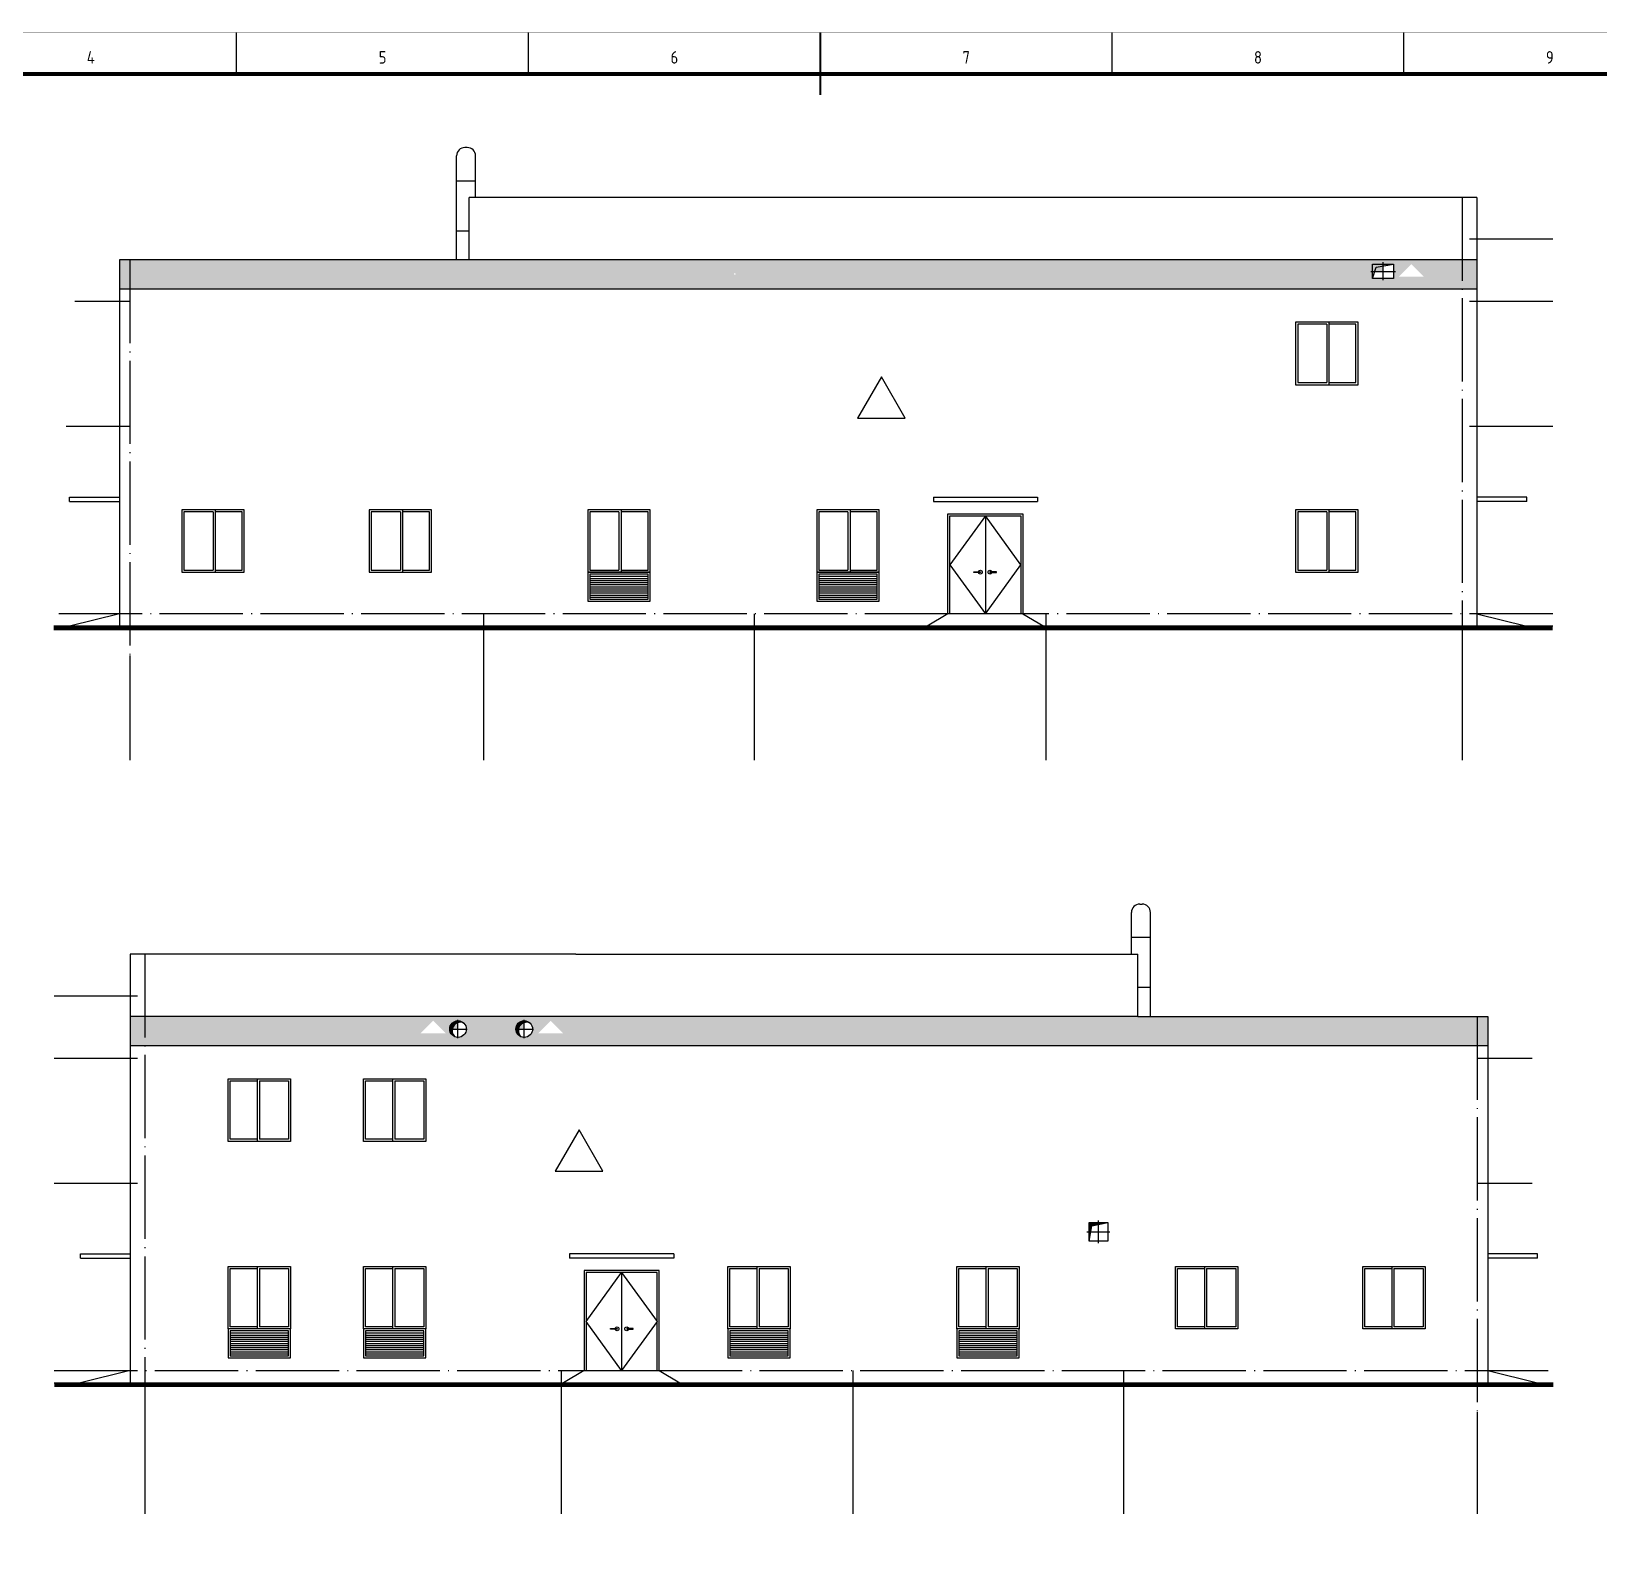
# Model space of a CAD drawing. Extents: x 93518 to 937116, y -359949 to 58022.
# Drawn here: x 791993 to 829635, y -165309 to -129104 of the extents above; entities that cross this region are included whole.
import ezdxf
from ezdxf.enums import TextEntityAlignment as Align

# ---------------------------------------------------------------- set-up
doc = ezdxf.new("R2010")
doc.units = 0
doc.header["$LTSCALE"] = 1000
doc.header["$MEASUREMENT"] = 0
doc.linetypes.add('DOTE', pattern=[2.42, 2, -0.2, 0.02, -0.2])
doc.layers.get('0').update_dxf_attribs({"linetype": 'CONTINUOUS'})
for name, color, linetype in [('AXIS', 3, 'CONTINUOUS'), ('DOTE', 8, 'DOTE'), ('D洞口', 2, 'CONTINUOUS'), ('STAIR', 2, 'CONTINUOUS'), ('WALL', 7, 'CONTINUOUS'), ('WINDOW', 4, 'CONTINUOUS'), ('填充', 8, 'CONTINUOUS')]:
    doc.layers.add(name, color=color, linetype=linetype)
doc.styles.get("Standard").update_dxf_attribs({"font": 'GBENOR', "bigfont": 'GBCBIG'})

# ---------------------------------------------------------------- blocks, each defined once
blk = doc.blocks.new('GEDI_WK_A1')
at = {"color": 3}
for p, q in [((280.33, 584), (280.33, 594)), ((350.42, 584), (350.42, 594)), ((420.5, 584), (420.5, 594)), ((490.58, 584), (490.58, 594)), ((560.67, 584), (560.67, 594))]:
    blk.add_line(p, q, dxfattribs=at)
for points, const_width in [([(0, 0), (841, 0), (841, 594), (0, 594)], 0.1), ([(25, 10), (831, 10), (831, 584), (25, 584)], 1)]:
    blk.add_lwpolyline(points, close=True, dxfattribs=dict(at, const_width=const_width))
at = {"color": 3, "const_width": 0.5}
blk.add_lwpolyline([(420.5, 579), (420.5, 594)], dxfattribs=at)
at = {"color": 3}
for s, p in [('4', (245.29, 588)), ('5', (315.38, 588)), ('6', (385.46, 588)), ('7', (455.54, 588)), ('8', (525.62, 588)), ('9', (595.71, 588))]:
    blk.add_text(s, height=3, dxfattribs=at).set_placement(p, align=Align.MIDDLE)
blk = doc.blocks.new('A$C04077A59')
at = {"layer": 'D洞口', "color": 6}
blk.add_lwpolyline([(573, 993), (0, 0), (1146, 0)], close=True, dxfattribs=at)

msp = doc.modelspace()

# ---------------------------------------------------------------- hatches: boundary and pattern name
h = msp.add_hatch(color=256)
h.paths.add_polyline_path([(824706.6, -134694.3), (824456.6, -134694.3), (824456.6, -134741.3)])
h.paths.add_polyline_path([(824456.6, -134694.3), (824206.6, -134694.3), (824206.6, -134869.3), (824262.9, -134869.3), (824294.2, -134771.9), (824456.6, -134741.3)])
h.paths.add_polyline_path([(824262.9, -134869.3), (824206.6, -134869.3), (824206.6, -135044.3)])
h = msp.add_hatch()
h.set_pattern_fill('_USER', color=251, scale=50, style=0, pattern_type=0)
h.set_pattern_definition([(0, (805406.634, -142444.17), (0, 50), [])])
h.paths.add_polyline_path([(805406.6, -142144.2), (805406.6, -142744.2), (806806.6, -142744.2), (806806.6, -142144.2)])
h = msp.add_hatch()
h.set_pattern_fill('_USER', color=251, scale=50, style=0, pattern_type=0)
h.set_pattern_definition([(0, (810906.634, -142444.17), (0, 50), [])])
h.paths.add_polyline_path([(810906.6, -142144.2), (810906.6, -142744.2), (812306.6, -142744.2), (812306.6, -142144.2)])
h = msp.add_hatch(color=256)
h.paths.add_polyline_path([(802240.2, -152868.8), (802240.2, -152914.9, -0.1694039), (802371.9, -152918.3, 0.1816631)])
h.paths.add_polyline_path([(802240.2, -152868.8, 0.4142136), (802040.2, -153068.8), (802104.6, -153068.8, -0.2760019), (802240.2, -152914.9)])
h.paths.add_polyline_path([(802104.6, -153068.8), (802040.2, -153068.8, 0.3118947), (802169.5, -153255.9, -0.2649)])
h = msp.add_hatch(color=256)
h.paths.add_polyline_path([(803830.2, -152868.8), (803830.2, -152914.9, -0.1694039), (803961.9, -152918.3, 0.1816631)])
h.paths.add_polyline_path([(803830.2, -152868.8, 0.4142136), (803630.2, -153068.8), (803694.6, -153068.8, -0.2760019), (803830.2, -152914.9)])
h.paths.add_polyline_path([(803694.6, -153068.8), (803630.2, -153068.8, 0.3118947), (803759.5, -153255.9, -0.2649)])
h = msp.add_hatch(color=256)
h.paths.add_polyline_path([(817845.2, -157713.8), (817620.2, -157713.8), (817620.2, -157763.4)])
h.paths.add_polyline_path([(817620.2, -157713.8), (817395.2, -157713.8), (817395.2, -157938.8), (817438.1, -157938.8), (817465, -157797.6), (817620.2, -157763.4)])
h.paths.add_polyline_path([(817438.1, -157938.8), (817395.2, -157938.8), (817395.2, -158163.8)])
h = msp.add_hatch()
h.set_pattern_fill('_USER', color=251, scale=50, style=0, pattern_type=0)
h.set_pattern_definition([(0, (796770.22, -160618.703), (0, 50), [])])
h.paths.add_polyline_path([(796770.2, -160318.7), (796770.2, -160918.7), (798170.2, -160918.7), (798170.2, -160318.7)])
h = msp.add_hatch()
h.set_pattern_fill('_USER', color=251, scale=50, style=0, pattern_type=0)
h.set_pattern_definition([(0, (800020.22, -160618.703), (0, 50), [])])
h.paths.add_polyline_path([(800020.2, -160318.7), (800020.2, -160918.7), (801420.2, -160918.7), (801420.2, -160318.7)])
h = msp.add_hatch()
h.set_pattern_fill('_USER', color=251, scale=50, style=0, pattern_type=0)
h.set_pattern_definition([(0, (808770.22, -160618.703), (0, 50), [])])
h.paths.add_polyline_path([(808770.2, -160318.7), (808770.2, -160918.7), (810170.2, -160918.7), (810170.2, -160318.7)])
h = msp.add_hatch()
h.set_pattern_fill('_USER', color=251, scale=50, style=0, pattern_type=0)
h.set_pattern_definition([(0, (814270.22, -160618.703), (0, 50), [])])
h.paths.add_polyline_path([(814270.2, -160318.7), (814270.2, -160918.7), (815670.2, -160918.7), (815670.2, -160318.7)])
at = {"layer": '填充'}
h = msp.add_hatch(dxfattribs=at)
h.set_pattern_fill('松散材料', color=256, scale=30, style=0)
h.set_pattern_definition([(0, (794106.634, -135294.25), (28.125, 56.25), [0, -56.25])])
h.paths.add_polyline_path([(816383.9, -135294.3), (816383.9, -134594.3), (808889.4, -134594.3), (808889.4, -134911.5, -1), (808889.4, -134951.5, -1), (808889.4, -134911.5), (808889.4, -134594.3), (802506.6, -134594.3), (794356.6, -134594.3), (794356.6, -135294.3)])
h.paths.add_polyline_path([(794356.6, -134594.3), (794106.6, -134594.3), (794106.6, -135294.3), (794356.6, -135294.3)])
h = msp.add_hatch(dxfattribs=at)
h.set_pattern_fill('松散材料', color=256, scale=30, style=0)
h.set_pattern_definition([(0, (816383.905, -135523.627), (28.125, 56.25), [0, -56.25])])
h.paths.add_polyline_path([(826356.6, -135294.3), (826706.6, -135294.3), (826706.6, -134594.3), (826356.6, -134594.3)])
h.paths.add_polyline_path([(826356.6, -135294.3), (826356.6, -134594.3), (816383.9, -134594.3), (816383.9, -135294.3)])
h.paths.add_polyline_path([(824206.6, -134694.3), (824706.6, -134694.3), (825137.3, -134694.3), (825437.3, -134994.3), (824837.3, -134994.3), (825137.3, -134694.3), (824706.6, -134694.3), (824706.6, -135044.3), (824206.6, -135044.3)], flags=16)
h.paths.add_polyline_path([(824262.9, -134869.3), (824294.2, -134771.9), (824456.6, -134741.3), (824456.6, -134869.3)], flags=0)
h = msp.add_hatch(dxfattribs=at)
h.set_pattern_fill('松散材料', color=256, scale=30, style=0)
h.set_pattern_definition([(0, (794370.22, -153698.16), (28.125, 56.25), [0, -56.25])])
h.paths.add_polyline_path([(794720.2, -152768.8), (794370.2, -152768.8), (794370.2, -153468.8), (794720.2, -153468.8)])
h.paths.add_polyline_path([(808857.5, -153468.8), (808857.5, -152768.8), (794720.2, -152768.8), (794720.2, -153468.8)])
h.paths.add_polyline_path([(801342.2, -153168.8), (801642.2, -152868.8), (802240.2, -152868.8, -0.4142136), (802440.2, -153068.8, -1), (802040.2, -153068.8, -0.4142136), (802240.2, -152868.8), (801642.2, -152868.8), (801942.2, -153168.8)], flags=16)
h.paths.add_polyline_path([(802104.6, -153068.8, -0.2760019), (802240.2, -152914.9), (802240.2, -153068.8)], flags=0)
h.paths.add_polyline_path([(803830.2, -152868.8), (804466.6, -152868.8), (804766.6, -153168.8), (804166.6, -153168.8), (804466.6, -152868.8), (803830.2, -152868.8, -0.4142136), (804030.2, -153068.8, -1), (803630.2, -153068.8, -0.4142136)], flags=16)
h.paths.add_polyline_path([(803694.6, -153068.8, -0.2760019), (803830.2, -152914.9), (803830.2, -153068.8)], flags=0)
h.paths.add_polyline_path([(826720.2, -153468.8), (826720.2, -152768.8), (818570.2, -152768.8), (808857.5, -152768.8), (808857.5, -153468.8)])
h.paths.add_polyline_path([(826720.2, -153468.8), (826970.2, -153468.8), (826970.2, -152768.8), (826720.2, -152768.8)])

# ---------------------------------------------------------------- linework, layer by layer
at = {"color": 252}
for p, q in [((802206.6, -134594.3), (802206.6, -132094.3)), ((802461.6, -131894.3), (802406.6, -131894.3)), ((802661.6, -133094.3), (802661.6, -132094.3)), ((802206.6, -132694.3), (802661.6, -132694.3)), ((802206.6, -133894.3), (802506.6, -133894.3)), ((818615.3, -150068.8), (818670.2, -150068.8)), ((818415.3, -151268.8), (818415.3, -150268.8)), ((818870.2, -152768.8), (818870.2, -150268.8)), ((818870.2, -150868.8), (818415.3, -150868.8)), ((818870.2, -152068.8), (818570.2, -152068.8))]:
    msp.add_line(p, q, dxfattribs=at)
at = {"color": 4}
for p, q in [((826706.6, -134594.3), (802506.6, -134594.3)), ((826706.6, -135294.3), (794106.6, -135294.3)), ((818570.2, -152768.8), (794370.2, -152768.8)), ((826970.2, -153468.8), (794370.2, -153468.8))]:
    msp.add_line(p, q, dxfattribs=at)
at = {"color": 6}
for p, q in [((824456.6, -135081.3), (824456.6, -134644.7)), ((824165.6, -134869.3), (824757.5, -134869.3)), ((802026.7, -153068.8), (802460.4, -153068.8)), ((802240.2, -153291.3), (802240.2, -152849)), ((803616.7, -153068.8), (804050.4, -153068.8)), ((803830.2, -153291.3), (803830.2, -152849)), ((817620.2, -158213.8), (817620.2, -157663.8)), ((817345.2, -157938.8), (817895.2, -157938.8))]:
    msp.add_line(p, q, dxfattribs=at)
for points in [[(824206.6, -134694.3), (824706.6, -134694.3), (824706.6, -135044.3), (824206.6, -135044.3), (824206.6, -134694.3)], [(824206.6, -135044.3), (824294.2, -134771.9), (824706.6, -134694.3)], [(817395.2, -158163.8), (817465, -157797.6), (817845.2, -157713.8)]]:
    msp.add_lwpolyline(points, dxfattribs=at)
at = {"const_width": 100}
for points in [[(828534.3, -143444.3), (792531.4, -143444.3)], [(792542.6, -161618.8), (828545.5, -161618.8)]]:
    msp.add_lwpolyline(points, dxfattribs=at)
for points in [[(828534.3, -143394.3), (792531.4, -143394.3)], [(792542.6, -161568.8), (828545.5, -161568.8)]]:
    msp.add_lwpolyline(points)
at = {"color": 6}
msp.add_lwpolyline([(817395.2, -157713.8), (817845.2, -157713.8), (817845.2, -158163.8), (817395.2, -158163.8)], close=True, dxfattribs=at)
for centre in [(802240.2, -153068.8), (803830.2, -153068.8)]:
    msp.add_circle(centre, 200, dxfattribs=at)
at = {"color": 252}
for centre, start, end in [((802406.6, -132094.3), 90, 180), ((802461.6, -132094.3), 0, 90), ((818615.3, -150268.8), 90, 180), ((818670.2, -150268.8), 0, 90)]:
    msp.add_arc(centre, 200, start, end, dxfattribs=at)
at = {"color": 6}
for centre in [(802301.2, -153105.3), (803891.2, -153105.3)]:
    msp.add_arc(centre, 200, 69.2897, 228.81502, dxfattribs=at)
at = {"layer": 'AXIS'}
for p, q in [((794356.6, -144094.3), (794356.6, -146611)), ((802856.6, -144094.3), (802856.6, -146611)), ((809356.6, -144094.3), (809356.6, -146611)), ((816356.6, -144094.3), (816356.6, -146611)), ((826356.6, -144094.3), (826356.6, -146611)), ((794720.2, -162268.8), (794720.2, -164714.7)), ((804720.2, -162268.8), (804720.2, -164714.7)), ((811720.2, -162268.8), (811720.2, -164714.7)), ((818220.2, -162268.8), (818220.2, -164714.7)), ((826720.2, -162268.8), (826720.2, -164714.7))]:
    msp.add_line(p, q, dxfattribs=at)
at = {"layer": 'DOTE'}
for p, q in [((826356.6, -133094.3), (826356.6, -144094.3)), ((828534.3, -134094.3), (826356.6, -134094.3)), ((794356.6, -134594.3), (794356.6, -144094.3)), ((794356.6, -135594.3), (793039.5, -135594.3)), ((828534.3, -135594.3), (826356.6, -135594.3)), ((794356.6, -138594.3), (792825.9, -138594.3)), ((828534.3, -138594.3), (826356.6, -138594.3)), ((828534.3, -143094.3), (792531.4, -143094.3)), ((802856.6, -143094.3), (802856.6, -144094.3)), ((809356.6, -143094.3), (809356.6, -144094.3)), ((816356.6, -143094.3), (816356.6, -144094.3)), ((794720.2, -151268.8), (794720.2, -162268.8)), ((792542.6, -152268.8), (794720.2, -152268.8)), ((826720.2, -152768.8), (826720.2, -162268.8)), ((792542.6, -153768.8), (794720.2, -153768.8)), ((826720.2, -153768.8), (828037.4, -153768.8)), ((792542.6, -156768.8), (794720.2, -156768.8)), ((826720.2, -156768.8), (828037.4, -156768.8)), ((792542.6, -161268.8), (828545.5, -161268.8)), ((804720.2, -161268.8), (804720.2, -162268.8)), ((811720.2, -161268.8), (811720.2, -162268.8)), ((818220.2, -161268.8), (818220.2, -162268.8))]:
    msp.add_line(p, q, dxfattribs=at)
at = {"layer": 'STAIR', "color": 2}
for p, q in [((792906.6, -140294.3), (794106.6, -140294.3)), ((792906.6, -140394.3), (792906.6, -140294.3)), ((792906.6, -140394.3), (794106.6, -140394.3)), ((813656.6, -140294.3), (816156.6, -140294.3)), ((813656.6, -140294.3), (813656.6, -140394.3)), ((813656.6, -140394.3), (816156.6, -140394.3)), ((816156.6, -140294.3), (816156.6, -140394.3)), ((827906.6, -140294.3), (826706.6, -140294.3)), ((827906.6, -140394.3), (826706.6, -140394.3)), ((827906.6, -140394.3), (827906.6, -140294.3)), ((793170.2, -158468.8), (794370.2, -158468.8)), ((793170.2, -158568.8), (793170.2, -158468.8)), ((807420.2, -158468.8), (804920.2, -158468.8)), ((804920.2, -158468.8), (804920.2, -158568.8)), ((807420.2, -158468.8), (807420.2, -158568.8)), ((828170.2, -158468.8), (826970.2, -158468.8)), ((828170.2, -158568.8), (828170.2, -158468.8)), ((793170.2, -158568.8), (794370.2, -158568.8)), ((807420.2, -158568.8), (804920.2, -158568.8)), ((828170.2, -158568.8), (826970.2, -158568.8))]:
    msp.add_line(p, q, dxfattribs=at)
at = {"layer": 'STAIR'}
for p, q in [((814006.6, -143094.3), (813506.6, -143394.3)), ((815806.6, -143094.3), (814006.6, -143094.3)), ((815806.6, -143094.3), (816306.6, -143394.3)), ((805270.2, -161268.8), (804770.2, -161568.8)), ((805270.2, -161268.8), (807070.2, -161268.8)), ((807070.2, -161268.8), (807570.2, -161568.8))]:
    msp.add_line(p, q, dxfattribs=at)
at = {"layer": 'STAIR', "color": 2}
for points in [[(794106.6, -143094.3), (792906.6, -143394.3)], [(826706.6, -143094.3), (827906.6, -143394.3)], [(794370.2, -161268.8), (793170.2, -161568.8)], [(826970.2, -161268.8), (828170.2, -161568.8)]]:
    msp.add_lwpolyline(points, dxfattribs=at)
at = {"layer": 'WALL'}
for p, q in [((826706.6, -133094.3), (802506.6, -133094.3)), ((802506.6, -134594.3), (802506.6, -133094.3)), ((826706.6, -133094.3), (826706.6, -143394.3)), ((802506.6, -134594.3), (794106.6, -134594.3)), ((794106.6, -134594.3), (794106.6, -143394.3)), ((794370.2, -151268.8), (794370.2, -161568.8)), ((805070.2, -151268.8), (794370.2, -151268.8)), ((805070.2, -151268.8), (818570.2, -151268.8)), ((818570.2, -152768.8), (818570.2, -151268.8)), ((818570.2, -152768.8), (826970.2, -152768.8)), ((826970.2, -152768.8), (826970.2, -161568.8))]:
    msp.add_line(p, q, dxfattribs=at)
at = {"layer": 'WINDOW'}
for p, q in [((823106.6, -136141.2), (823106.6, -137541.2)), ((823156.6, -136091.2), (823156.6, -137591.2)), ((796356.6, -140644.2), (796356.6, -142044.2)), ((796406.6, -140594.2), (796406.6, -142094.2)), ((800856.6, -140644.2), (800856.6, -142044.2)), ((800906.6, -140594.2), (800906.6, -142094.2)), ((806106.6, -140644.2), (806106.6, -142044.2)), ((806156.6, -140594.2), (806156.6, -142094.2)), ((811606.6, -140644.2), (811606.6, -142044.2)), ((811656.6, -140594.2), (811656.6, -142094.2)), ((814906.6, -140744.3), (814056.6, -141919.3)), ((814056.6, -143094.3), (814056.6, -140744.3)), ((814056.6, -140744.3), (815756.6, -140744.3)), ((814906.6, -140744.3), (814906.6, -143094.3)), ((815756.6, -141919.3), (814906.6, -140744.3)), ((815756.6, -140744.3), (815756.6, -143094.3)), ((823106.6, -140644.2), (823106.6, -142044.2)), ((823156.6, -140594.2), (823156.6, -142094.2)), ((814056.6, -141919.3), (814906.6, -143094.3)), ((814906.6, -143094.3), (815756.6, -141919.3)), ((797420.2, -154265.7), (797420.2, -155765.7)), ((797470.2, -154315.7), (797470.2, -155715.7)), ((800670.2, -154265.7), (800670.2, -155765.7)), ((800720.2, -154315.7), (800720.2, -155715.7)), ((797420.2, -158768.7), (797420.2, -160268.7)), ((797470.2, -158818.7), (797470.2, -160218.7)), ((800670.2, -158768.7), (800670.2, -160268.7)), ((800720.2, -158818.7), (800720.2, -160218.7)), ((809420.2, -158768.7), (809420.2, -160268.7)), ((809470.2, -158818.7), (809470.2, -160218.7)), ((814920.2, -158768.7), (814920.2, -160268.7)), ((814970.2, -158818.7), (814970.2, -160218.7)), ((820170.2, -158768.7), (820170.2, -160268.7)), ((820220.2, -158818.7), (820220.2, -160218.7)), ((824670.2, -158768.7), (824670.2, -160268.7)), ((824720.2, -158818.7), (824720.2, -160218.7)), ((805320.2, -160093.8), (806170.2, -158918.8)), ((807020.2, -158918.8), (805320.2, -158918.8)), ((805320.2, -158918.8), (805320.2, -161268.8)), ((806170.2, -158918.8), (806170.2, -161268.8)), ((806170.2, -158918.8), (807020.2, -160093.8)), ((807020.2, -161268.8), (807020.2, -158918.8)), ((806170.2, -161268.8), (805320.2, -160093.8)), ((807020.2, -160093.8), (806170.2, -161268.8))]:
    msp.add_line(p, q, dxfattribs=at)
at = {"layer": 'WINDOW', "color": 3, "linetype": 'Continuous'}
for p, q in [((814006.6, -143094.3), (814006.6, -140694.3)), ((814006.6, -140694.3), (815806.6, -140694.3)), ((815806.6, -140694.3), (815806.6, -143094.3)), ((807070.2, -158868.8), (805270.2, -158868.8)), ((805270.2, -158868.8), (805270.2, -161268.8)), ((807070.2, -161268.8), (807070.2, -158868.8))]:
    msp.add_line(p, q, dxfattribs=at)
at = {"layer": 'WINDOW', "color": 7, "linetype": 'Continuous'}
for p, q in [((814629.2, -142099.8), (814629.2, -142088.1)), ((814629.2, -142088.1), (814785.6, -142088.1)), ((814785.6, -142099.8), (814629.2, -142099.8)), ((814785.6, -142088.1), (814785.6, -142099.8)), ((815172.8, -142088.1), (815016.3, -142088.1)), ((815016.3, -142088.1), (815016.3, -142099.8)), ((815016.3, -142099.8), (815172.8, -142099.8)), ((815172.8, -142099.8), (815172.8, -142088.1)), ((805904.1, -160274.3), (805904.1, -160262.7)), ((805904.1, -160262.7), (806060.5, -160262.7)), ((806060.5, -160274.3), (805904.1, -160274.3)), ((806060.5, -160262.7), (806060.5, -160274.3)), ((806447.7, -160262.7), (806291.2, -160262.7)), ((806291.2, -160262.7), (806291.2, -160274.3)), ((806291.2, -160274.3), (806447.7, -160274.3)), ((806447.7, -160274.3), (806447.7, -160262.7))]:
    msp.add_line(p, q, dxfattribs=at)
at = {"layer": 'WINDOW'}
for points in [[(822356.6, -137591.2), (823856.6, -137591.2), (823856.6, -136091.2), (822356.6, -136091.2)], [(795606.6, -142094.2), (797106.6, -142094.2), (797106.6, -140594.2), (795606.6, -140594.2)], [(800106.6, -142094.2), (801606.6, -142094.2), (801606.6, -140594.2), (800106.6, -140594.2)], [(805356.6, -142094.2), (806856.6, -142094.2), (806856.6, -140594.2), (805356.6, -140594.2)], [(810856.6, -142094.2), (812356.6, -142094.2), (812356.6, -140594.2), (810856.6, -140594.2)], [(822356.6, -142094.2), (823856.6, -142094.2), (823856.6, -140594.2), (822356.6, -140594.2)], [(805406.6, -142144.2), (805406.6, -142744.2), (806806.6, -142744.2), (806806.6, -142144.2)], [(810906.6, -142144.2), (810906.6, -142744.2), (812306.6, -142744.2), (812306.6, -142144.2)], [(798220.2, -155765.7), (796720.2, -155765.7), (796720.2, -154265.7), (798220.2, -154265.7)], [(801470.2, -155765.7), (799970.2, -155765.7), (799970.2, -154265.7), (801470.2, -154265.7)], [(798220.2, -160268.7), (796720.2, -160268.7), (796720.2, -158768.7), (798220.2, -158768.7)], [(801470.2, -160268.7), (799970.2, -160268.7), (799970.2, -158768.7), (801470.2, -158768.7)], [(810220.2, -160268.7), (808720.2, -160268.7), (808720.2, -158768.7), (810220.2, -158768.7)], [(815720.2, -160268.7), (814220.2, -160268.7), (814220.2, -158768.7), (815720.2, -158768.7)], [(820970.2, -160268.7), (819470.2, -160268.7), (819470.2, -158768.7), (820970.2, -158768.7)], [(825470.2, -160268.7), (823970.2, -160268.7), (823970.2, -158768.7), (825470.2, -158768.7)], [(796770.2, -160318.7), (796770.2, -160918.7), (798170.2, -160918.7), (798170.2, -160318.7)], [(800020.2, -160318.7), (800020.2, -160918.7), (801420.2, -160918.7), (801420.2, -160318.7)], [(808770.2, -160318.7), (808770.2, -160918.7), (810170.2, -160918.7), (810170.2, -160318.7)], [(814270.2, -160318.7), (814270.2, -160918.7), (815670.2, -160918.7), (815670.2, -160318.7)]]:
    msp.add_lwpolyline(points, close=True, dxfattribs=at)
for points in [[(823106.6, -136141.2), (822406.6, -136141.2), (822406.6, -137541.2), (823106.6, -137541.2)], [(823156.6, -137541.2), (823806.6, -137541.2), (823806.6, -136141.2), (823156.6, -136141.2)], [(796356.6, -140644.2), (795656.6, -140644.2), (795656.6, -142044.2), (796356.6, -142044.2)], [(796406.6, -142044.2), (797056.6, -142044.2), (797056.6, -140644.2), (796406.6, -140644.2)], [(800856.6, -140644.2), (800156.6, -140644.2), (800156.6, -142044.2), (800856.6, -142044.2)], [(800906.6, -142044.2), (801556.6, -142044.2), (801556.6, -140644.2), (800906.6, -140644.2)], [(806106.6, -140644.2), (805406.6, -140644.2), (805406.6, -142044.2), (806106.6, -142044.2)], [(806156.6, -142044.2), (806806.6, -142044.2), (806806.6, -140644.2), (806156.6, -140644.2)], [(811606.6, -140644.2), (810906.6, -140644.2), (810906.6, -142044.2), (811606.6, -142044.2)], [(811656.6, -142044.2), (812306.6, -142044.2), (812306.6, -140644.2), (811656.6, -140644.2)], [(823106.6, -140644.2), (822406.6, -140644.2), (822406.6, -142044.2), (823106.6, -142044.2)], [(823156.6, -142044.2), (823806.6, -142044.2), (823806.6, -140644.2), (823156.6, -140644.2)], [(805356.6, -142094.2), (805356.6, -142794.2), (806856.6, -142794.2), (806856.6, -142094.2), (805356.6, -142094.2)], [(810856.6, -142094.2), (810856.6, -142794.2), (812356.6, -142794.2), (812356.6, -142094.2), (810856.6, -142094.2)], [(797420.2, -155715.7), (796770.2, -155715.7), (796770.2, -154315.7), (797420.2, -154315.7)], [(797470.2, -154315.7), (798170.2, -154315.7), (798170.2, -155715.7), (797470.2, -155715.7)], [(800670.2, -155715.7), (800020.2, -155715.7), (800020.2, -154315.7), (800670.2, -154315.7)], [(800720.2, -154315.7), (801420.2, -154315.7), (801420.2, -155715.7), (800720.2, -155715.7)], [(797420.2, -160218.7), (796770.2, -160218.7), (796770.2, -158818.7), (797420.2, -158818.7)], [(797470.2, -158818.7), (798170.2, -158818.7), (798170.2, -160218.7), (797470.2, -160218.7)], [(800670.2, -160218.7), (800020.2, -160218.7), (800020.2, -158818.7), (800670.2, -158818.7)], [(800720.2, -158818.7), (801420.2, -158818.7), (801420.2, -160218.7), (800720.2, -160218.7)], [(809420.2, -160218.7), (808770.2, -160218.7), (808770.2, -158818.7), (809420.2, -158818.7)], [(809470.2, -158818.7), (810170.2, -158818.7), (810170.2, -160218.7), (809470.2, -160218.7)], [(814920.2, -160218.7), (814270.2, -160218.7), (814270.2, -158818.7), (814920.2, -158818.7)], [(814970.2, -158818.7), (815670.2, -158818.7), (815670.2, -160218.7), (814970.2, -160218.7)], [(820170.2, -160218.7), (819520.2, -160218.7), (819520.2, -158818.7), (820170.2, -158818.7)], [(820220.2, -158818.7), (820920.2, -158818.7), (820920.2, -160218.7), (820220.2, -160218.7)], [(824670.2, -160218.7), (824020.2, -160218.7), (824020.2, -158818.7), (824670.2, -158818.7)], [(824720.2, -158818.7), (825420.2, -158818.7), (825420.2, -160218.7), (824720.2, -160218.7)], [(796720.2, -160268.7), (796720.2, -160968.7), (798220.2, -160968.7), (798220.2, -160268.7), (796720.2, -160268.7)], [(799970.2, -160268.7), (799970.2, -160968.7), (801470.2, -160968.7), (801470.2, -160268.7), (799970.2, -160268.7)], [(808720.2, -160268.7), (808720.2, -160968.7), (810220.2, -160968.7), (810220.2, -160268.7), (808720.2, -160268.7)], [(814220.2, -160268.7), (814220.2, -160968.7), (815720.2, -160968.7), (815720.2, -160268.7), (814220.2, -160268.7)]]:
    msp.add_lwpolyline(points, dxfattribs=at)
at = {"layer": 'WINDOW', "color": 7, "linetype": 'Continuous'}
for centre in [(814785.6, -142094), (815016.3, -142094), (806060.5, -160268.5), (806291.2, -160268.5)]:
    msp.add_circle(centre, 46.4, dxfattribs=at)

# ---------------------------------------------------------------- block references
at = {"xscale": 100, "yscale": 100, "zscale": 100}
msp.add_blockref('GEDI_WK_A1', (768891.4, -188528.9), dxfattribs=at)
at = {"layer": 'D洞口'}
for p in [(811836.4, -138395.7), (804576.1, -156482.3)]:
    msp.add_blockref('A$C04077A59', p, dxfattribs=at)

doc.saveas('drawing.dxf')
